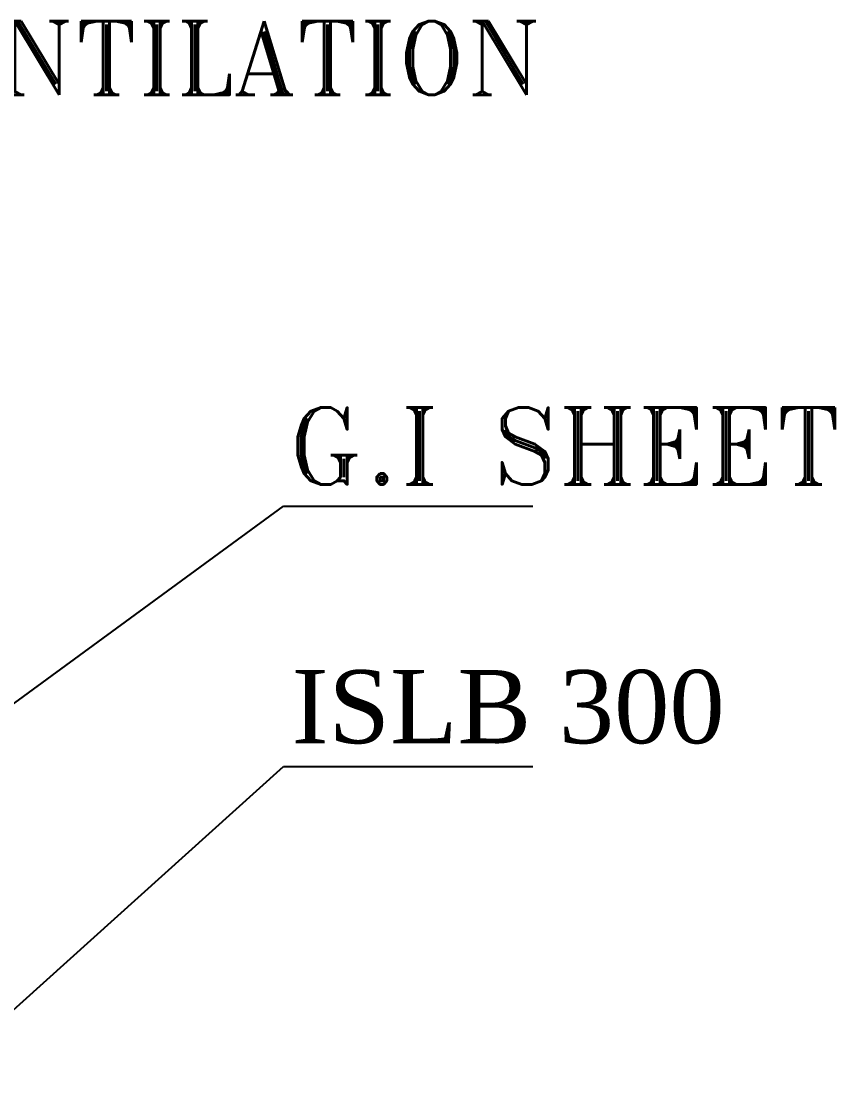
# Model space of a CAD drawing. Header units: metres. Extents: x 1610 to 5629, y 732 to 3974.
# Drawn here: x 1659.564 to 1662.104, y 908.047 to 911.346 of the extents above; entities that cross this region are included whole.
import ezdxf
from ezdxf.enums import TextEntityAlignment as Align

# ---------------------------------------------------------------- set-up
doc = ezdxf.new("R2010")
doc.units = ezdxf.units.M
doc.header["$MEASUREMENT"] = 0
doc.layers.get('0').update_dxf_attribs({"lineweight": 0})
doc.styles.add('Isa-', font='times.ttf')
doc.styles.get("Standard").update_dxf_attribs({"font": 'verdana.ttf', "height": 0.23})
doc.styles.add('STYLE2', font='romant.shx', dxfattribs={"width": 0.8, "height": 4})
doc.dimstyles.get("Standard").update_dxf_attribs({"dimscale": 0, "dimtxt": 0.18, "dimasz": 0.18, "dimexe": 0.18, "dimexo": 0.0625, "dimgap": 0.09, "dimtad": 1, "dimtoh": 1, "dimzin": 0, "dimdsep": 46, "dimtxsty": 'Standard', "dimblk": 'OBLIQUE', "dimcen": 0.09, "dimse1": 1, "dimse2": 1, "dimadec": 0, "dimazin": 0, "dimtfac": 1, "dimtofl": 0, "dimtmove": 0, "dimatfit": 3, "dimldrblk": 'OBLIQUE', "dimfxl": 0, "dimtolj": 1, "dimtzin": 0, "dimarcsym": 0})

# ---------------------------------------------------------------- blocks, each defined once
blk = doc.blocks.new('_Oblique')
at = {"color": 0, "linetype": 'ByBlock', "lineweight": -2}
blk.add_line((-0.5, -0.5), (0.5, 0.5), dxfattribs=at)

msp = doc.modelspace()

# ---------------------------------------------------------------- texts
at = {"color": 7, "ltscale": 0.5, "style": 'STYLE2'}
msp.add_text('REVOLVING VENTILATION', height=0.23, dxfattribs=at).set_placement((1659.1648, 911.1164, -98.4836), align=Align.CENTER)
at = {"color": 7, "style": 'STYLE2'}
msp.add_text('G.I SHEET', height=0.24, dxfattribs=at).set_placement((1660.3966, 909.9001, 10.3045))
at = {"color": 7, "style": 'Isa-'}
msp.add_text('ISLB 300 ', height=0.22841, dxfattribs=at).set_placement((1661.1276, 909.0921, 10.3045), align=Align.CENTER)

# ---------------------------------------------------------------- leaders
at = {"color": 7, "ltscale": 0.25}
msp.add_leader([(1659.445, 909.1455, 10.3045), (1660.3825, 909.832, 10.3045), (1661.1615, 909.832, 10.3045)], dimstyle='Standard', override={"dimscale": 1, "dimtxt": 0.24, "dimgap": 0, "dimtad": 0, "dimtxsty": 'STYLE2'}, dxfattribs=at)
at = {"color": 7, "ltscale": 2}
msp.add_leader([(1659.445, 908.1744, 10.3045), (1660.3825, 909.0198, 10.3045), (1661.1615, 909.0198, 10.3045)], dimstyle='Standard', override={"dimscale": 1, "dimtxt": 0.24, "dimgap": 0, "dimtad": 0, "dimtxsty": 'STYLE2'}, dxfattribs=at)

doc.saveas('drawing.dxf')
